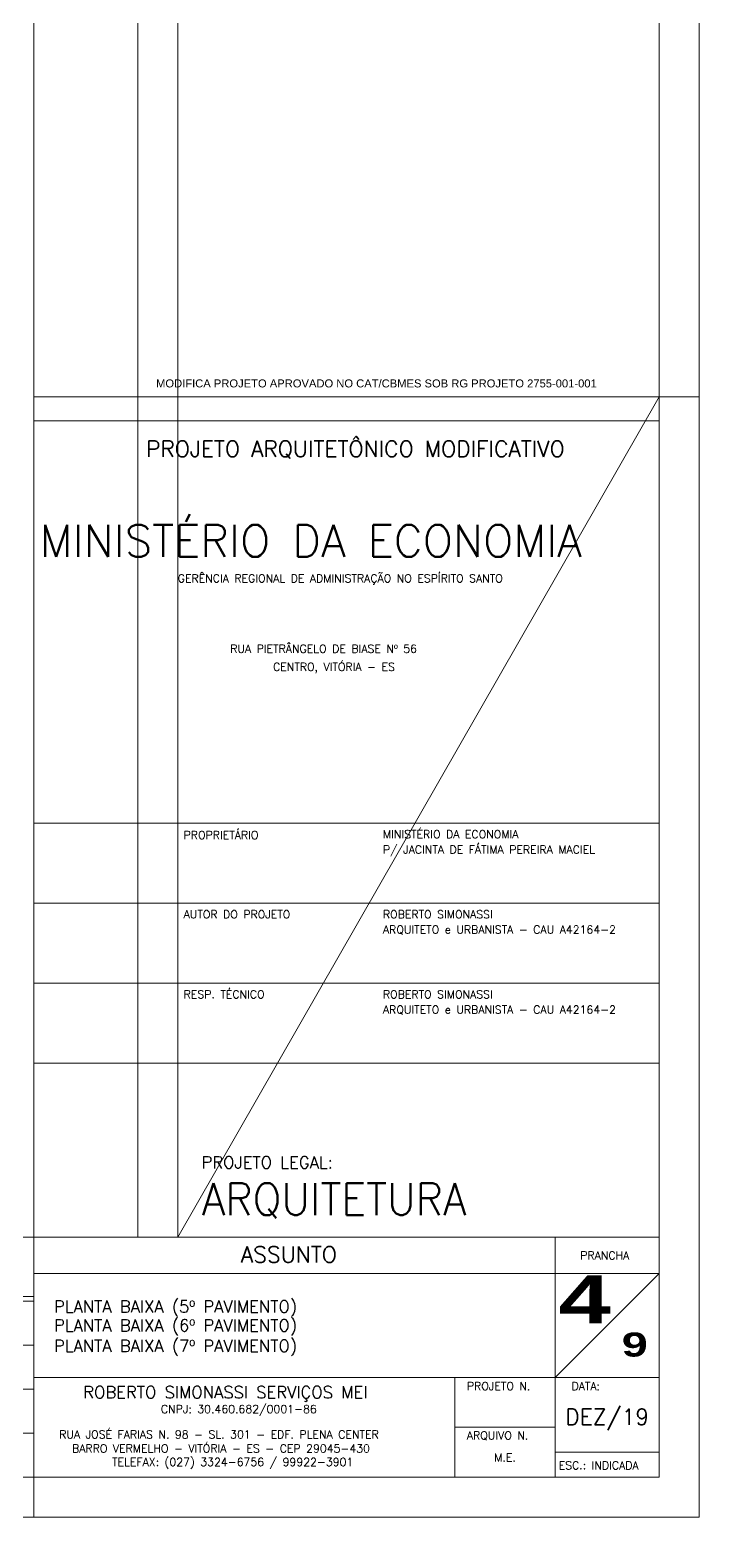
# Model space of a CAD drawing. Header units: millimetres. Extents: x 521 to 1055, y 261 to 520.
# Drawn here: x 630.26 to 646.98, y 261.32 to 298.49 of the extents above; entities that cross this region are included whole.
import ezdxf
from ezdxf.enums import TextEntityAlignment as Align

# ---------------------------------------------------------------- set-up
doc = ezdxf.new("R2010")
doc.units = ezdxf.units.MM
doc.layers.add('0.1', color=8, linetype='Continuous', lineweight=13)
doc.layers.add('ppci', color=8, linetype='Continuous')
doc.styles.add('ROMANS', font='romans')
doc.styles.add('SANSSERIFBOLD', font='sasb____.pfb', dxfattribs={"width": 1.2, "height": 0.6})
doc.styles.get("Standard").update_dxf_attribs({"font": 'romans.shx'})
doc.styles.add('STYLE1', font='sanss___.ttf')

msp = doc.modelspace()

# ---------------------------------------------------------------- linework, layer by layer
at = {"layer": '0.1', "color": 8}
for p, q in [((630.35941, 345.32093), (630.35941, 261.32093)), ((632.95941, 344.32093), (632.95941, 268.32093)), ((633.95941, 344.32093), (633.95941, 268.32093)), ((630.35941, 289.32093), (646.97941, 289.32093)), ((645.97941, 289.32093), (633.95941, 268.32093)), ((630.35941, 288.72093), (645.97941, 288.72093)), ((630.35941, 278.6665), (645.97941, 278.6665)), ((630.35941, 276.6665), (645.97941, 276.6665)), ((630.35941, 274.6665), (645.97941, 274.6665)), ((630.35941, 272.6665), (645.97941, 272.6665)), ((643.37941, 268.32093), (643.37941, 262.32093)), ((630.35941, 267.41511), (645.97941, 267.41511)), ((645.97941, 267.41511), (643.37941, 264.81511)), ((597.21941, 266.84093), (630.35941, 266.84093)), ((597.21941, 266.72093), (630.35941, 266.72093)), ((580.59941, 265.62093), (630.35941, 265.62093)), ((630.35941, 264.81511), (645.97941, 264.81511)), ((640.87941, 264.81511), (640.87941, 262.32093)), ((580.59941, 264.52093), (630.35941, 264.52093)), ((640.87941, 263.56802), (643.37941, 263.56802)), ((580.59941, 263.42093), (630.35941, 263.42093)), ((643.37941, 262.94447), (645.97941, 262.94447))]:
    msp.add_line(p, q, dxfattribs=at)
for points in [[(646.97941, 345.32093), (520.77502, 345.32093), (520.77502, 261.32093), (646.97941, 261.32093)], [(523.27502, 262.32093), (523.27502, 344.32093), (645.97941, 344.32093), (645.97941, 262.32093)]]:
    msp.add_lwpolyline(points, close=True, dxfattribs=at)
msp.add_lwpolyline([(523.27502, 268.32093), (645.97941, 268.32093)], dxfattribs=at)

# ---------------------------------------------------------------- texts
for s, height, p in [('PROJETO ARQUITETÔNICO MODIFICATIVO', 0.4, (633.16274, 287.81668)), ('MINISTÉRIO DA ECONOMIA', 0.8, (630.50595, 285.31904)), ('GERÊNCIA REGIONAL DE ADMINISTRAÇÃO NO ESPÍRITO SANTO', 0.2, (633.9558, 284.68103)), ('RUA PIETRÂNGELO DE BIASE Nº 56', 0.2, (635.26593, 282.92294)), ('CENTRO, VITÓRIA - ES', 0.2, (636.33593, 282.47066))]:
    msp.add_text(s, height=height, dxfattribs=at).set_placement(p)
at = {"layer": '0.1', "color": 8, "style": 'ROMANS'}
for s, height, p in [('PROPRIETÁRIO', 0.2, (634.10173, 278.2665)), ('MINISTÉRIO DA ECONOMIA', 0.2, (639.0795, 278.28702)), ('P/ JACINTA DE FÁTIMA PEREIRA MACIEL', 0.2, (639.0795, 277.90426)), ('AUTOR DO PROJETO', 0.2, (634.10173, 276.28702)), ('ROBERTO SIMONASSI', 0.2, (639.0795, 276.28702)), ('ARQUITETO e URBANISTA - CAU A42164-2', 0.2, (639.0795, 275.90426)), ('RESP. TÉCNICO', 0.2, (634.10173, 274.28702)), ('ROBERTO SIMONASSI', 0.2, (639.0795, 274.28702)), ('ARQUITETO e URBANISTA - CAU A42164-2', 0.2, (639.0795, 273.90426)), ('PROJETO LEGAL:', 0.3, (634.54831, 270.03923)), ('ASSUNTO', 0.4, (635.53263, 267.68504)), ('PRANCHA', 0.2, (644.0073, 267.76234)), ('PLANTA BAIXA (5º PAVIMENTO)', 0.3, (630.86386, 266.43473)), ('PLANTA BAIXA (6º PAVIMENTO)', 0.3, (630.86386, 265.96528)), ('PLANTA BAIXA (7º PAVIMENTO)', 0.3, (630.86386, 265.45182)), ('PROJETO N.', 0.2, (641.17649, 264.49699)), ('DATA:', 0.2, (643.78955, 264.49699)), ('ROBERTO SIMONASSI SERVIÇOS MEI', 0.3, (631.59568, 264.29367)), ('CNPJ: 30.460.682/0001-86', 0.2, (633.53497, 263.92385)), ('RUA JOSÉ FARIAS N. 98 - SL. 301 - EDF. PLENA CENTER', 0.2, (630.99497, 263.28978)), ('BARRO VERMELHO - VITÓRIA - ES - CEP 29045-430', 0.2, (631.31552, 262.93917)), ('ARQUIVO N.', 0.2, (641.17649, 263.26512)), ('TELEFAX: (027) 3324-6756 / 99922-3901', 0.2, (632.31442, 262.60148)), ('ESC.: INDICADA', 0.2, (643.469, 262.51762))]:
    msp.add_text(s, height=height, dxfattribs=at).set_placement(p)
at = {"layer": '0.1', "color": 8}
for tag, p, height, style, width in [('ARQUITETURA', (634.55726, 268.87102), 0.8, 'ROMANS', 0.95), ('4', (643.46789, 266.16523), 1.2, 'SANSSERIFBOLD', 1.4), ('9', (645.0432, 265.3362), 0.6, 'SANSSERIFBOLD', 1.4)]:
    msp.add_attdef(tag, p, '', height=height, dxfattribs=dict(at, style=style, width=width))
at = {"layer": '0.1', "color": 8, "style": 'ROMANS'}
for tag, height, p in [('DEZ/19', 0.4, (644.67941, 263.62964)), ('M.E.', 0.2, (642.12941, 262.71385))]:
    msp.add_attdef(tag, text='', height=height, dxfattribs=at).set_placement(p, align=Align.CENTER)
at = {"layer": 'ppci', "color": 10, "style": 'STYLE1'}
msp.add_text('MODIFICA PROJETO APROVADO NO CAT/CBMES SOB RG PROJETO 2755-001-001', height=0.2, dxfattribs=at).set_placement((633.4138, 289.55247))

doc.saveas('drawing.dxf')
